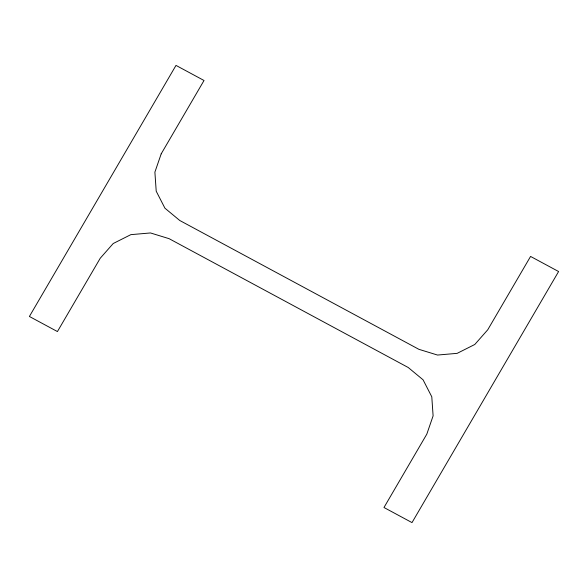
<?xml version="1.0" encoding="UTF-8"?>
<svg xmlns="http://www.w3.org/2000/svg" width="588" height="588" viewBox="0 0 588 588"><rect width="100%" height="100%" fill="white"/><g stroke="black" fill="none" stroke-linecap="round" stroke-linejoin="round"><path stroke-width="0.88" d="M161.193 153.85L154.894 172.13L156.21 191.21L164.934 208.196L179.752 220.485L418.876 349.316L437.516 355.049L457.155 353.351L474.788 344.48L487.746 329.787L530.574 256.434L558.6 271.531L412.004 522.6L383.979 507.503L426.807 434.15L433.106 415.87L431.79 396.79L423.066 379.804L408.248 367.515L169.123 238.684L150.484 232.951L130.845 234.649L113.212 243.52L100.254 258.213L57.426 331.566L29.4 316.469L175.996 65.4L204.021 80.497L161.193 153.85"/></g></svg>
